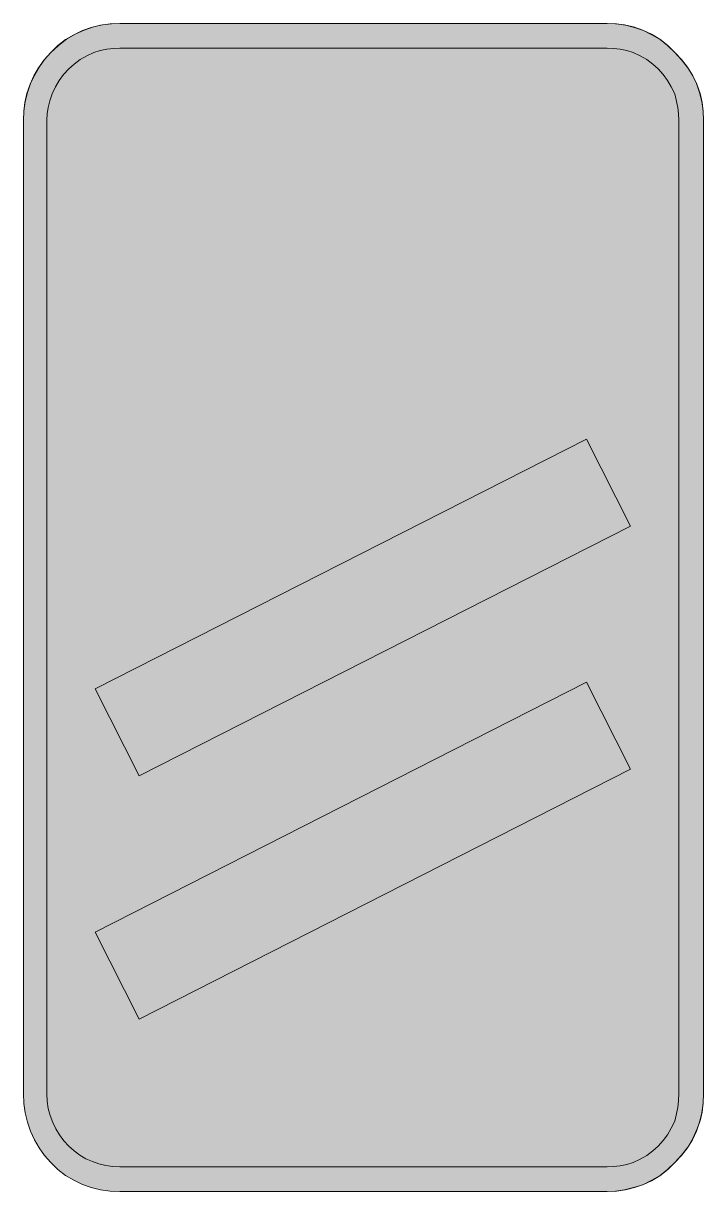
# Model space of a CAD drawing. Header units: metres. Extents: x 210 to 358, y 10 to 264.
import ezdxf

# ---------------------------------------------------------------- set-up
doc = ezdxf.new("R2010")
doc.units = ezdxf.units.M
for name, color, linetype, true_color in [('FILL_BLUE_0000FF', 7, 'Continuous', 0x0000ff), ('FILL_WHITE_FFFFFF', 7, 'Continuous', 0xffffff), ('STROKE_BLUE_0000FF', 7, 'Continuous', 0x0000ff)]:
    doc.layers.add(name, color=color, linetype=linetype, true_color=true_color)

msp = doc.modelspace()

# ---------------------------------------------------------------- hatches: boundary and pattern name
at = {"layer": 'FILL_BLUE_0000FF', "true_color": 0x0000ff}
h = msp.add_hatch(color=7, dxfattribs=at)
h.dxf.hatch_style = 1
h.paths.add_polyline_path([(229.59, 15.49), (228.07, 15.7), (226.58, 16.05), (225.15, 16.54), (223.77, 17.18), (222.46, 17.95), (221.22, 18.87), (220.05, 19.92), (218.98, 21.09), (218.03, 22.33), (217.21, 23.66), (216.53, 25.06), (215.98, 26.53), (215.58, 28.06), (215.33, 29.66), (215.25, 31.32), (215.25, 242.82), (215.31, 244.17), (215.51, 245.56), (215.88, 247), (216.45, 248.52), (217.14, 250.04), (217.91, 251.44), (218.85, 252.74), (220.05, 253.92), (221.23, 254.99), (222.53, 255.94), (223.93, 256.79), (225.45, 257.52), (226.85, 257.91), (228.3, 258.19), (229.75, 258.36), (231.15, 258.42), (337.05, 258.42), (338.45, 258.36), (339.9, 258.19), (341.35, 257.91), (342.75, 257.52), (344.27, 256.79), (345.68, 255.94), (346.97, 254.99), (348.15, 253.92), (349.22, 252.74), (350.18, 251.44), (351.02, 250.04), (351.75, 248.52), (352.43, 245.56), (352.59, 244.17), (352.65, 242.82), (352.65, 31.32), (352.59, 29.79), (352.43, 28.32), (351.75, 25.32), (351.02, 23.8), (350.18, 22.39), (349.22, 21.1), (348.15, 19.92), (346.97, 18.85), (345.68, 17.89), (344.27, 17.05), (342.75, 16.32), (341.35, 15.93), (339.9, 15.64), (338.45, 15.48), (337.05, 15.42), (231.15, 15.42), (229.59, 15.49)])
at = {"layer": 'FILL_WHITE_FFFFFF', "true_color": 0xffffff}
h = msp.add_hatch(color=7, dxfattribs=at)
h.dxf.hatch_style = 1
h.paths.add_polyline_path([(229.03, 10.12), (226.95, 10.41), (224.93, 10.91), (222.98, 11.59), (221.11, 12.48), (219.34, 13.56), (217.68, 14.84), (216.15, 16.32), (214.77, 17.85), (213.57, 19.51), (212.54, 21.28), (211.69, 23.14), (211.02, 25.1), (210.54, 27.12), (210.25, 29.2), (210.15, 31.32), (210.15, 242.82), (210.22, 244.67), (210.45, 246.61), (210.91, 248.6), (211.65, 250.62), (212.44, 252.42), (213.45, 254.18), (214.69, 255.89), (216.15, 257.52), (217.78, 259.03), (219.53, 260.37), (221.38, 261.49), (223.35, 262.32), (225.37, 263.06), (227.36, 263.52), (229.3, 263.75), (231.15, 263.82), (337.05, 263.82), (338.9, 263.75), (340.84, 263.52), (342.83, 263.06), (344.85, 262.32), (346.69, 261.49), (348.53, 260.37), (350.25, 259.03), (351.75, 257.52), (353.26, 255.89), (354.6, 254.18), (355.72, 252.42), (356.55, 250.62), (357.29, 248.6), (357.75, 246.61), (357.98, 244.67), (358.05, 242.82), (358.05, 31.32), (357.98, 29.3), (357.75, 27.31), (357.29, 25.37), (356.55, 23.52), (355.72, 21.55), (354.6, 19.69), (353.26, 17.95), (351.75, 16.32), (350.25, 14.81), (348.53, 13.47), (346.69, 12.35), (344.85, 11.52), (342.83, 10.91), (340.84, 10.43), (338.9, 10.13), (337.05, 10.02), (231.15, 10.02), (229.03, 10.12)])
h = msp.add_hatch(color=7, dxfattribs=at)
h.dxf.hatch_style = 1
h.paths.add_polyline_path([(342.15, 154.62), (235.35, 100.32), (225.75, 119.22), (332.55, 173.52), (342.15, 154.62)])
h = msp.add_hatch(color=7, dxfattribs=at)
h.dxf.hatch_style = 1
h.paths.add_polyline_path([(342.15, 101.82), (235.35, 47.52), (225.75, 66.42), (332.55, 120.72), (342.15, 101.82)])

# ---------------------------------------------------------------- linework, layer by layer
at = {"layer": 'FILL_BLUE_0000FF', "lineweight": 0, "true_color": 0x0000ff}
msp.add_lwpolyline([(229.59, 15.49), (228.07, 15.7), (226.58, 16.05), (225.15, 16.54), (223.77, 17.18), (222.46, 17.95), (221.22, 18.87), (220.05, 19.92), (218.98, 21.09), (218.03, 22.33), (217.21, 23.66), (216.53, 25.06), (215.98, 26.53), (215.58, 28.06), (215.33, 29.66), (215.25, 31.32), (215.25, 242.82), (215.31, 244.17), (215.51, 245.56), (215.88, 247), (216.45, 248.52), (217.14, 250.04), (217.91, 251.44), (218.85, 252.74), (220.05, 253.92), (221.23, 254.99), (222.53, 255.94), (223.93, 256.79), (225.45, 257.52), (226.85, 257.91), (228.3, 258.19), (229.75, 258.36), (231.15, 258.42), (337.05, 258.42), (338.45, 258.36), (339.9, 258.19), (341.35, 257.91), (342.75, 257.52), (344.27, 256.79), (345.68, 255.94), (346.97, 254.99), (348.15, 253.92), (349.22, 252.74), (350.18, 251.44), (351.02, 250.04), (351.75, 248.52), (352.43, 245.56), (352.59, 244.17), (352.65, 242.82), (352.65, 31.32), (352.59, 29.79), (352.43, 28.32), (351.75, 25.32), (351.02, 23.8), (350.18, 22.39), (349.22, 21.1), (348.15, 19.92), (346.97, 18.85), (345.68, 17.89), (344.27, 17.05), (342.75, 16.32), (341.35, 15.93), (339.9, 15.64), (338.45, 15.48), (337.05, 15.42), (231.15, 15.42)], close=True, dxfattribs=at)
at = {"layer": 'FILL_WHITE_FFFFFF', "lineweight": 0, "true_color": 0xffffff}
msp.add_lwpolyline([(229.03, 10.12), (226.95, 10.41), (224.93, 10.91), (222.98, 11.59), (221.11, 12.48), (219.34, 13.56), (217.68, 14.84), (216.15, 16.32), (214.77, 17.85), (213.57, 19.51), (212.54, 21.28), (211.69, 23.14), (211.02, 25.1), (210.54, 27.12), (210.25, 29.2), (210.15, 31.32), (210.15, 242.82), (210.22, 244.67), (210.45, 246.61), (210.91, 248.6), (211.65, 250.62), (212.44, 252.42), (213.45, 254.18), (214.69, 255.89), (216.15, 257.52), (217.78, 259.03), (219.53, 260.37), (221.38, 261.49), (223.35, 262.32), (225.37, 263.06), (227.36, 263.52), (229.3, 263.75), (231.15, 263.82), (337.05, 263.82), (338.9, 263.75), (340.84, 263.52), (342.83, 263.06), (344.85, 262.32), (346.69, 261.49), (348.53, 260.37), (350.25, 259.03), (351.75, 257.52), (353.26, 255.89), (354.6, 254.18), (355.72, 252.42), (356.55, 250.62), (357.29, 248.6), (357.75, 246.61), (357.98, 244.67), (358.05, 242.82), (358.05, 31.32), (357.98, 29.3), (357.75, 27.31), (357.29, 25.37), (356.55, 23.52), (355.72, 21.55), (354.6, 19.69), (353.26, 17.95), (351.75, 16.32), (350.25, 14.81), (348.53, 13.47), (346.69, 12.35), (344.85, 11.52), (342.83, 10.91), (340.84, 10.43), (338.9, 10.13), (337.05, 10.02), (231.15, 10.02)], close=True, dxfattribs=at)
at = {"layer": 'FILL_WHITE_FFFFFF', "lineweight": 0, "true_color": 0x0000ff}
for points in [[(342.15, 154.62), (235.35, 100.32), (225.75, 119.22), (332.55, 173.52)], [(342.15, 101.82), (235.35, 47.52), (225.75, 66.42), (332.55, 120.72)]]:
    msp.add_lwpolyline(points, close=True, dxfattribs=at)
at = {"layer": 'STROKE_BLUE_0000FF', "lineweight": 0, "true_color": 0x0000ff}
msp.add_lwpolyline([(358.05, 242.82), (358.05, 31.32), (357.95, 29.2), (357.66, 27.12), (357.16, 25.1), (356.48, 23.14), (355.59, 21.28), (354.51, 19.51), (353.23, 17.85), (351.75, 16.32), (350.22, 14.84), (348.57, 13.56), (346.81, 12.48), (344.96, 11.59), (343.05, 10.91), (341.08, 10.41), (339.07, 10.12), (337.05, 10.02), (231.15, 10.02), (229.03, 10.12), (226.95, 10.41), (224.93, 10.91), (222.98, 11.59), (221.11, 12.48), (219.34, 13.56), (217.68, 14.84), (216.15, 16.32), (214.77, 17.85), (213.57, 19.51), (212.54, 21.28), (211.69, 23.14), (211.02, 25.1), (210.54, 27.12), (210.25, 29.2), (210.15, 31.32), (210.15, 242.82), (210.25, 244.84), (210.54, 246.85), (211.02, 248.82), (211.69, 250.73), (212.54, 252.58), (213.57, 254.34), (214.77, 255.99), (216.15, 257.52), (217.68, 259), (219.34, 260.28), (221.11, 261.36), (222.98, 262.24), (224.93, 262.93), (226.95, 263.43), (229.03, 263.72), (231.15, 263.82), (337.05, 263.82), (339.07, 263.72), (341.08, 263.43), (343.05, 262.93), (344.96, 262.24), (346.81, 261.36), (348.57, 260.28), (350.22, 259), (351.75, 257.52), (353.23, 255.99), (354.51, 254.34), (355.59, 252.58), (356.48, 250.73), (357.16, 248.82), (357.66, 246.85), (357.95, 244.84), (358.05, 242.82)], dxfattribs=at)

doc.saveas('drawing.dxf')
